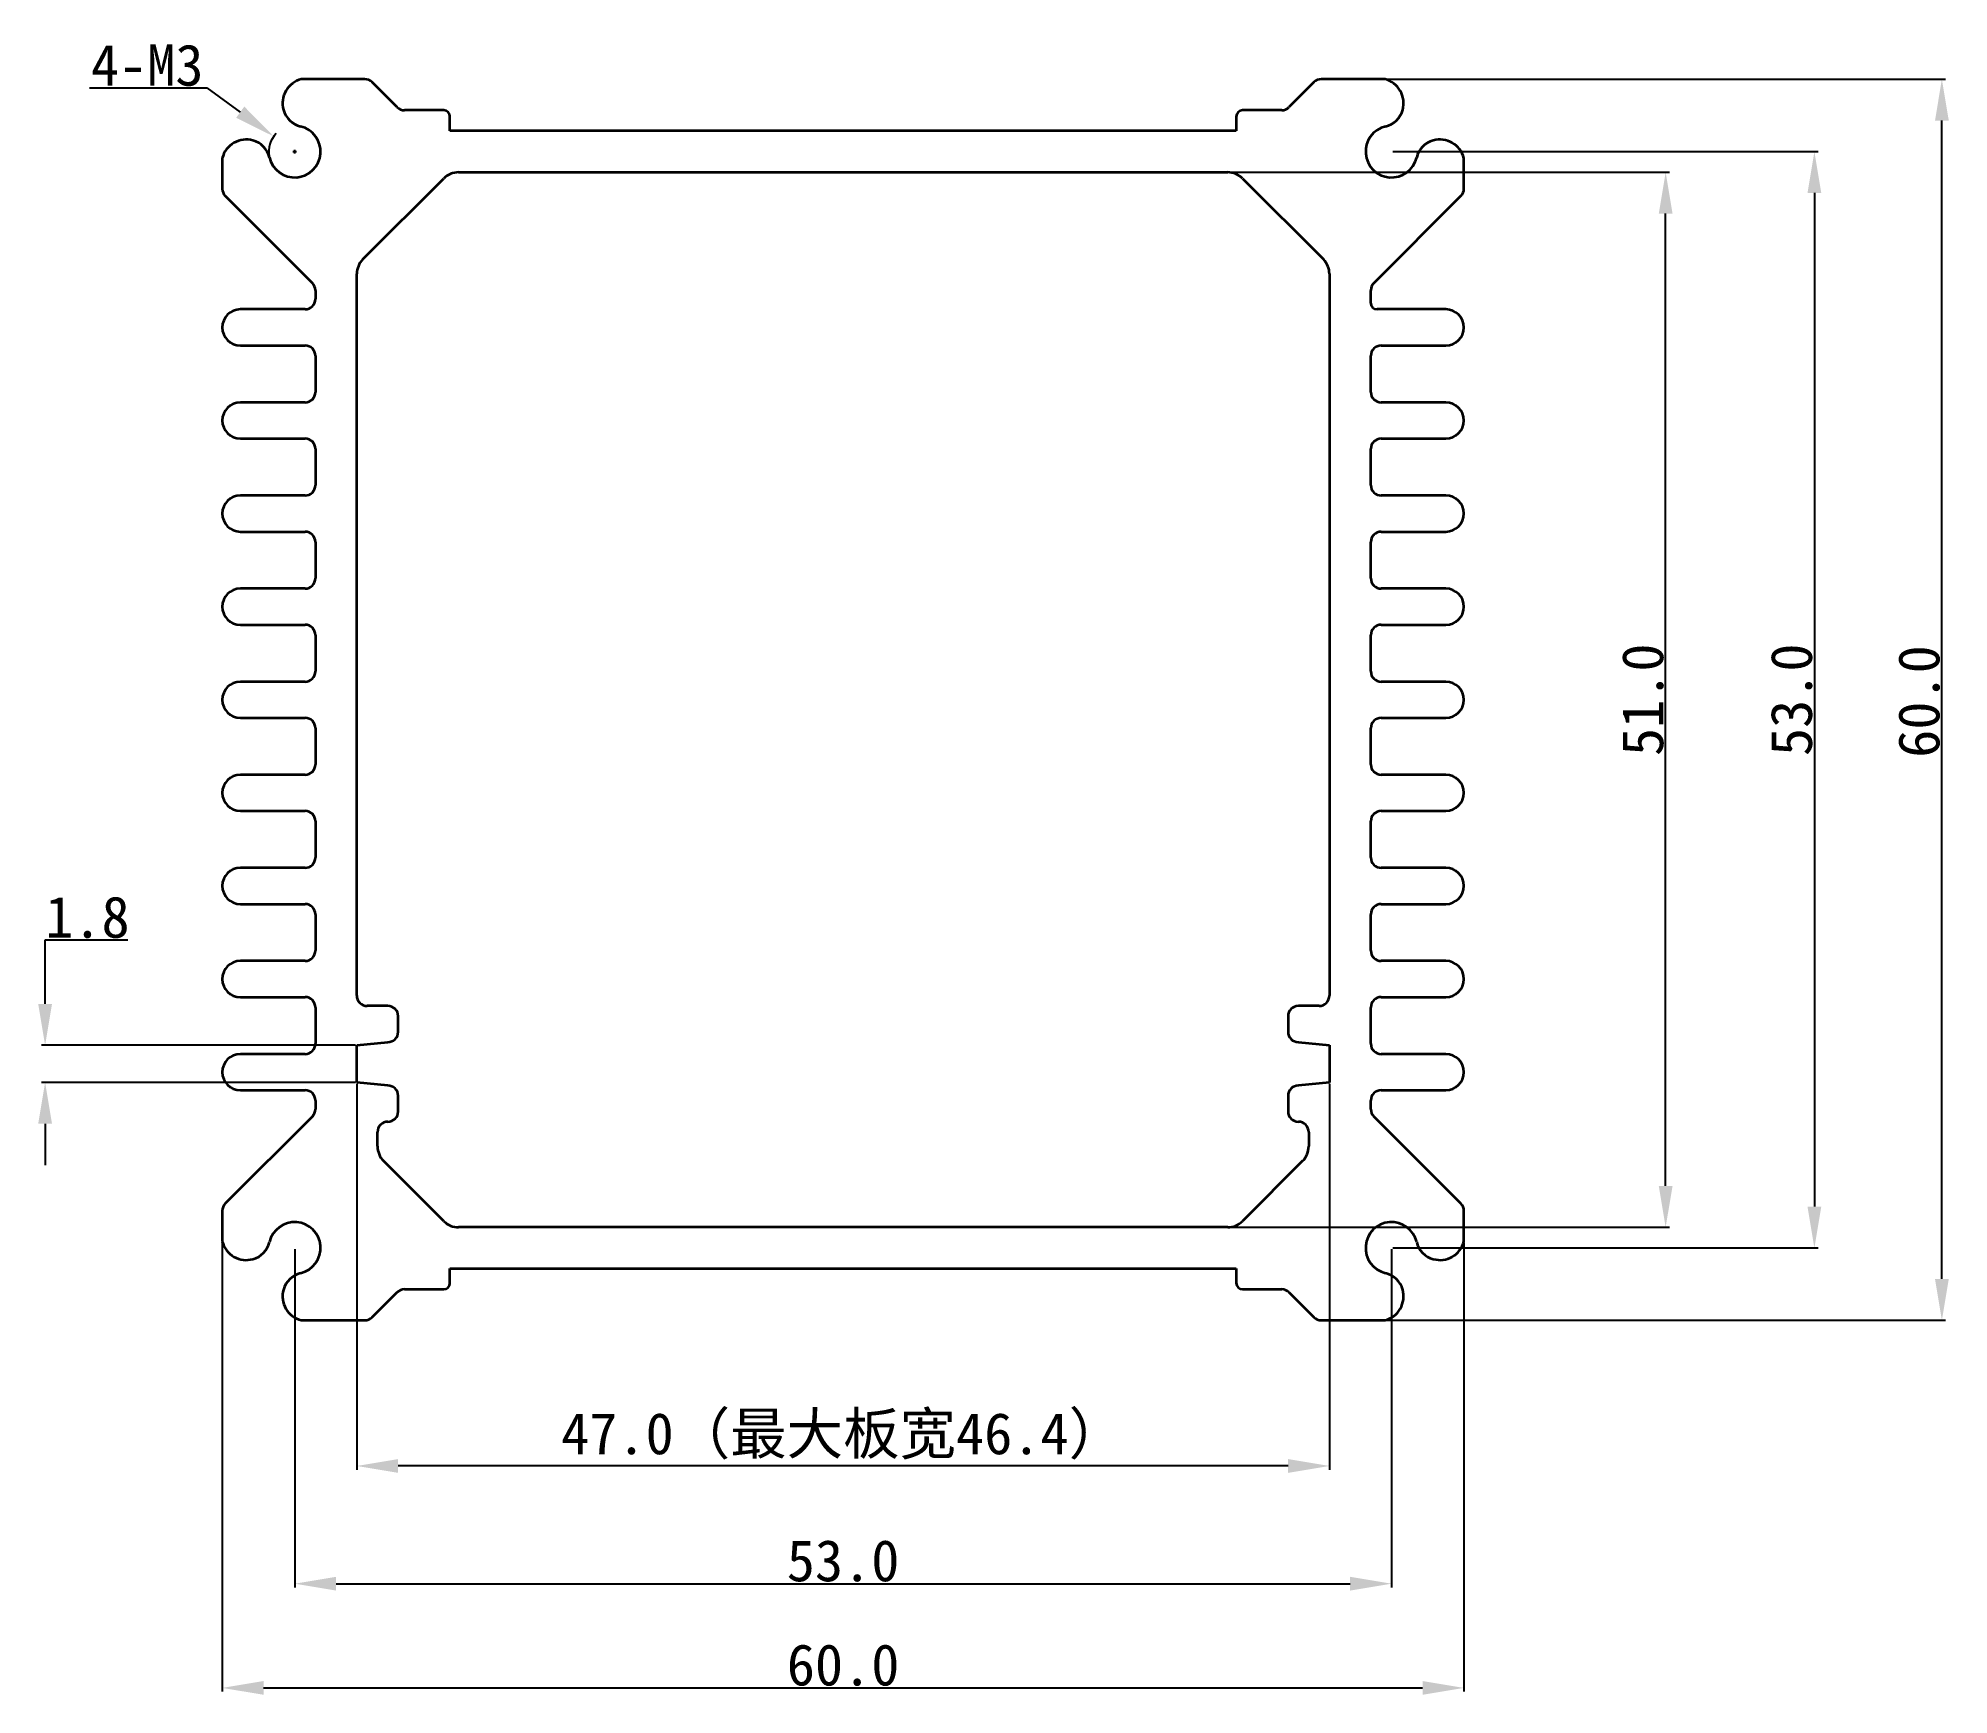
# Model space of a CAD drawing. Header units: inches. Extents: x -8.9 to 83.4, y -18.1 to 62.
import ezdxf

# ---------------------------------------------------------------- set-up
doc = ezdxf.new("R2010")
doc.units = ezdxf.units.IN
doc.header["$MEASUREMENT"] = 0
doc.layers.add('Hatch (ISO)', color=30, linetype='Continuous', lineweight=18)
doc.layers.add('Visible (ISO)', color=7, linetype='Continuous', lineweight=35)
doc.styles.get("Standard").update_dxf_attribs({"font": 'simhei.ttf'})
doc.dimstyles.get("Standard").update_dxf_attribs({"dimtxt": 2, "dimasz": 2, "dimexe": 0.18, "dimexo": 0.0625, "dimgap": 0.09, "dimtad": 1, "dimtoh": 1, "dimdec": 1, "dimzin": 0, "dimdsep": 46, "dimtxsty": 'Standard', "dimcen": 0.09, "dimadec": 0, "dimazin": 0, "dimtfac": 1, "dimtdec": 1, "dimtofl": 0, "dimtmove": 0, "dimatfit": 3, "dimfxl": 1, "dimtolj": 1, "dimtzin": 0, "dimarcsym": 0})

# ---------------------------------------------------------------- blocks, each defined once
blk = doc.blocks.new('*D1')
at = {"color": 0, "lineweight": -2}
for p, q in [((0, 3.75), (0, -17.95)), ((60, 3.75), (60, -17.95)), ((2, -17.77), (58, -17.77))]:
    blk.add_line(p, q, dxfattribs=at)
at = {"color": 0}
for points in [[(2, -17.437), (2, -18.103), (0, -17.77)], [(58, -17.437), (58, -18.103), (60, -17.77)]]:
    blk.add_solid(points, dxfattribs=at)
at = {"layer": 'Defpoints', "color": 0}
for p in [(0, 3.813), (60, 3.813), (60, -17.77)]:
    blk.add_point(p, dxfattribs=at)
at = {"color": 0, "insert": (30, -16.669), "char_height": 2, "attachment_point": 5}
blk.add_mtext('\\A1;60.0', dxfattribs=at)
blk = doc.blocks.new('*D2')
at = {"color": 0, "lineweight": -2}
for p, q in [((56.25, 60), (83.275, 60)), ((83.095, 2), (83.095, 58)), ((56.25, 0), (83.275, 0))]:
    blk.add_line(p, q, dxfattribs=at)
at = {"color": 0}
for points in [[(82.762, 58), (83.429, 58), (83.095, 60)], [(82.762, 2), (83.429, 2), (83.095, 0)]]:
    blk.add_solid(points, dxfattribs=at)
at = {"layer": 'Defpoints', "color": 0}
for p in [(56.187, 60), (83.095, 60), (56.187, 0)]:
    blk.add_point(p, dxfattribs=at)
at = {"color": 0, "insert": (81.994, 29.916), "char_height": 2, "attachment_point": 5, "rotation": 90}
blk.add_mtext('\\A1;60.0', dxfattribs=at)
blk = doc.blocks.new('*D3')
at = {"layer": 'Defpoints', "color": 0}
for p in [(6.5, 11.5), (53.5, 11.5), (6.5, -7.041)]:
    blk.add_point(p, dxfattribs=at)
at = {"layer": 'Hatch (ISO)', "color": 0, "lineweight": -2}
for p, q in [((6.5, 11.438), (6.5, -7.221)), ((53.5, 11.438), (53.5, -7.221)), ((51.5, -7.041), (8.5, -7.041))]:
    blk.add_line(p, q, dxfattribs=at)
at = {"layer": 'Hatch (ISO)', "color": 0}
for points in [[(8.5, -6.708), (8.5, -7.374), (6.5, -7.041)], [(51.5, -6.708), (51.5, -7.374), (53.5, -7.041)]]:
    blk.add_solid(points, dxfattribs=at)
at = {"layer": 'Hatch (ISO)', "color": 0, "insert": (30, -5.603), "char_height": 2, "attachment_point": 5}
blk.add_mtext('\\A1;47.0（最大板宽46.4）', dxfattribs=at)
blk = doc.blocks.new('*D4')
at = {"color": 0, "lineweight": -2}
for p, q in [((-8.56, 15.3), (-8.56, 18.39)), ((-8.56, 18.39), (-4.56, 18.39)), ((6.438, 13.3), (-8.74, 13.3)), ((6.438, 11.5), (-8.74, 11.5)), ((-8.56, 9.5), (-8.56, 7.5))]:
    blk.add_line(p, q, dxfattribs=at)
at = {"color": 0}
for points in [[(-8.893, 15.3), (-8.227, 15.3), (-8.56, 13.3)], [(-8.893, 9.5), (-8.227, 9.5), (-8.56, 11.5)]]:
    blk.add_solid(points, dxfattribs=at)
at = {"layer": 'Defpoints', "color": 0}
for p in [(-8.56, 13.3), (6.5, 13.3), (6.5, 11.5)]:
    blk.add_point(p, dxfattribs=at)
at = {"color": 0, "insert": (-6.515, 19.48), "char_height": 2, "attachment_point": 5}
blk.add_mtext('\\A1;1.8', dxfattribs=at)
blk = doc.blocks.new('*D7')
at = {"color": 0, "lineweight": -2}
for p, q in [((56.562, 56.5), (77.115, 56.5)), ((76.935, 54.5), (76.935, 5.5)), ((56.562, 3.5), (77.115, 3.5))]:
    blk.add_line(p, q, dxfattribs=at)
at = {"color": 0}
for points in [[(76.602, 54.5), (77.268, 54.5), (76.935, 56.5)], [(76.602, 5.5), (77.268, 5.5), (76.935, 3.5)]]:
    blk.add_solid(points, dxfattribs=at)
at = {"layer": 'Defpoints', "color": 0}
for p in [(56.5, 56.5), (56.5, 3.5), (76.935, 3.5)]:
    blk.add_point(p, dxfattribs=at)
at = {"color": 0, "insert": (75.834, 30), "char_height": 2, "attachment_point": 5, "rotation": 90}
blk.add_mtext('\\A1;53.0', dxfattribs=at)
blk = doc.blocks.new('*D8')
at = {"color": 0, "lineweight": -2}
for p, q in [((3.5, 3.437), (3.5, -12.912)), ((56.5, 3.437), (56.5, -12.912)), ((5.5, -12.732), (54.5, -12.732))]:
    blk.add_line(p, q, dxfattribs=at)
at = {"color": 0}
for points in [[(5.5, -12.399), (5.5, -13.065), (3.5, -12.732)], [(54.5, -12.399), (54.5, -13.065), (56.5, -12.732)]]:
    blk.add_solid(points, dxfattribs=at)
at = {"layer": 'Defpoints', "color": 0}
for p in [(3.5, 3.5), (56.5, 3.5), (56.5, -12.732)]:
    blk.add_point(p, dxfattribs=at)
at = {"color": 0, "insert": (30, -11.631), "char_height": 2, "attachment_point": 5}
blk.add_mtext('\\A1;53.0', dxfattribs=at)
blk = doc.blocks.new('*D9')
at = {"color": 0, "lineweight": -2}
for p, q in [((-6.414, 59.58), (-0.751, 59.58)), ((-0.751, 59.58), (0.868, 58.407)), ((3.41, 56.5), (3.59, 56.5)), ((3.5, 56.41), (3.5, 56.59))]:
    blk.add_line(p, q, dxfattribs=at)
blk.add_arc((3.5, 56.5), 1.25, 135.8245, 190.40892, dxfattribs=at)
at = {"color": 0}
blk.add_solid([(1.064, 58.677), (0.673, 58.137), (2.488, 57.233)], dxfattribs=at)
at = {"layer": 'Defpoints', "color": 0}
for p in [(2.488, 57.233), (3.5, 56.5)]:
    blk.add_point(p, dxfattribs=at)
at = {"color": 0, "insert": (-3.628, 60.67), "char_height": 2, "attachment_point": 5}
blk.add_mtext('\\A1;4-M3', dxfattribs=at)

msp = doc.modelspace()

# ---------------------------------------------------------------- linework, layer by layer
for p, q in [((18.663, 55.5), (69.927, 55.5)), ((69.747, 6.5), (69.747, 53.5)), ((18.663, 4.5), (69.927, 4.5))]:
    msp.add_line(p, q)
for points in [[(69.414, 53.5), (70.081, 53.5), (69.747, 55.5)], [(69.414, 6.5), (70.081, 6.5), (69.747, 4.5)]]:
    msp.add_solid(points)
at = {"layer": 'Visible (ISO)'}
for p, q in [((6.893, 60), (3.813, 60)), ((8.454, 58.646), (7.246, 59.854)), ((52.754, 59.854), (51.546, 58.646)), ((56.187, 60), (53.107, 60)), ((10.7, 58.5), (8.807, 58.5)), ((11, 57.5), (11, 58.2)), ((49, 58.2), (49, 57.5)), ((51.193, 58.5), (49.3, 58.5)), ((49, 57.5), (11, 57.5)), ((0, 56.187), (0, 54.707)), ((11.414, 55.5), (48.586, 55.5)), ((60, 54.707), (60, 56.187)), ((6.793, 51.293), (10.707, 55.207)), ((49.293, 55.207), (53.207, 51.293)), ((0.146, 54.354), (4.354, 50.146)), ((55.646, 50.146), (59.854, 54.354)), ((6.5, 15.7), (6.5, 50.586)), ((53.5, 50.586), (53.5, 15.7)), ((4.5, 49.793), (4.5, 49.375)), ((55.5, 49.175), (55.5, 49.793)), ((4, 48.875), (0.875, 48.875)), ((59.125, 48.875), (55.8, 48.875)), ((0.875, 47.125), (4, 47.125)), ((56, 47.125), (59.125, 47.125)), ((4.5, 46.625), (4.5, 44.875)), ((55.5, 44.875), (55.5, 46.625)), ((4, 44.375), (0.875, 44.375)), ((59.125, 44.375), (56, 44.375)), ((0.875, 42.625), (4, 42.625)), ((56, 42.625), (59.125, 42.625)), ((4.5, 42.125), (4.5, 40.375)), ((55.5, 40.375), (55.5, 42.125)), ((4, 39.875), (0.875, 39.875)), ((59.125, 39.875), (56, 39.875)), ((0.875, 38.125), (4, 38.125)), ((56, 38.125), (59.125, 38.125)), ((4.5, 37.625), (4.5, 35.875)), ((55.5, 35.875), (55.5, 37.625)), ((4, 35.375), (0.875, 35.375)), ((59.125, 35.375), (56, 35.375)), ((0.875, 33.625), (4, 33.625)), ((56, 33.625), (59.125, 33.625)), ((4.5, 33.125), (4.5, 31.375)), ((55.5, 31.375), (55.5, 33.125)), ((4, 30.875), (0.875, 30.875)), ((59.125, 30.875), (56, 30.875)), ((0.875, 29.125), (4, 29.125)), ((4.5, 28.625), (4.5, 26.875)), ((55.5, 26.875), (55.5, 28.625)), ((56, 29.125), (59.125, 29.125)), ((4, 26.375), (0.875, 26.375)), ((59.125, 26.375), (56, 26.375)), ((0.875, 24.625), (4, 24.625)), ((4.5, 24.125), (4.5, 22.375)), ((55.5, 22.375), (55.5, 24.125)), ((56, 24.625), (59.125, 24.625)), ((4, 21.875), (0.875, 21.875)), ((59.125, 21.875), (56, 21.875)), ((0.875, 20.125), (4, 20.125)), ((4.5, 19.625), (4.5, 17.875)), ((55.5, 17.875), (55.5, 19.625)), ((56, 20.125), (59.125, 20.125)), ((4, 17.375), (0.875, 17.375)), ((59.125, 17.375), (56, 17.375)), ((0.875, 15.625), (4, 15.625)), ((4.5, 15.125), (4.5, 13.375)), ((8, 15.2), (7, 15.2)), ((53, 15.2), (52, 15.2)), ((55.5, 13.375), (55.5, 15.125)), ((56, 15.625), (59.125, 15.625)), ((8.5, 13.95), (8.5, 14.7)), ((51.5, 14.7), (51.5, 13.95)), ((6.5, 13.3), (8, 13.45)), ((6.5, 11.5), (6.5, 13.3)), ((52, 13.45), (53.5, 13.3)), ((53.5, 13.3), (53.5, 11.5)), ((4, 12.875), (0.875, 12.875)), ((59.125, 12.875), (56, 12.875)), ((0.875, 11.125), (4, 11.125)), ((8, 11.35), (6.5, 11.5)), ((53.5, 11.5), (52, 11.35)), ((56, 11.125), (59.125, 11.125)), ((4.5, 10.625), (4.5, 10.207)), ((8.5, 10.1), (8.5, 10.85)), ((51.5, 10.85), (51.5, 10.1)), ((55.5, 10.207), (55.5, 10.625)), ((4.354, 9.854), (0.146, 5.646)), ((59.854, 5.646), (55.646, 9.854)), ((7.5, 8.414), (7.5, 9.1)), ((52.5, 9.1), (52.5, 8.414)), ((10.707, 4.793), (7.793, 7.707)), ((52.207, 7.707), (49.293, 4.793)), ((0, 5.293), (0, 3.813)), ((60, 3.813), (60, 5.293)), ((48.586, 4.5), (11.414, 4.5)), ((11, 1.8), (11, 2.5)), ((11, 2.5), (49, 2.5)), ((49, 2.5), (49, 1.8)), ((7.246, 0.146), (8.454, 1.354)), ((8.807, 1.5), (10.7, 1.5)), ((49.3, 1.5), (51.193, 1.5)), ((51.546, 1.354), (52.754, 0.146)), ((3.813, 0), (6.893, 0)), ((53.107, 0), (56.187, 0))]:
    msp.add_line(p, q, dxfattribs=at)
for centre, radius, start, end in [((4.114, 58.84), 1.198, 104.53096, 195.46904), ((6.893, 59.5), 0.5, 45, 90), ((53.107, 59.5), 0.5, 90, 135), ((55.886, 58.84), 1.198, 344.53096, 75.46904), ((4.045, 58.812), 1.125, 195, 256.72629), ((8.807, 59), 0.5, 225, 270), ((10.7, 58.2), 0.3, 0, 90), ((49.3, 58.2), 0.3, 90, 180), ((51.193, 59), 0.5, 270, 315), ((55.955, 58.812), 1.125, 283.27371, 345), ((3.5, 56.5), 1.25, 193.27371, 76.72629), ((56.5, 56.5), 1.25, 103.27371, 346.72629), ((1.16, 55.886), 1.198, 74.53096, 165.46904), ((1.188, 55.955), 1.125, 13.27371, 75), ((58.812, 55.955), 1.125, 105, 166.72629), ((58.84, 55.886), 1.198, 14.53096, 105.46904), ((11.414, 54.5), 1, 90, 135), ((48.586, 54.5), 1, 45, 90), ((0.5, 54.707), 0.5, 180, 225), ((59.5, 54.707), 0.5, 315, 0), ((7.5, 50.586), 1, 135, 180), ((52.5, 50.586), 1, 0, 45), ((4, 49.793), 0.5, 360, 45), ((56, 49.793), 0.5, 135, 180), ((4, 49.375), 0.5, 270, 360), ((55.8, 49.175), 0.3, 180, 270), ((0.875, 48), 0.875, 90, 270), ((59.125, 48), 0.875, 270, 90), ((4, 46.625), 0.5, 360, 90), ((56, 46.625), 0.5, 90, 180), ((0.875, 43.5), 0.875, 90, 270), ((4, 44.875), 0.5, 270, 0), ((56, 44.875), 0.5, 180, 270), ((59.125, 43.5), 0.875, 270, 90), ((4, 42.125), 0.5, 360, 90), ((56, 42.125), 0.5, 90, 180), ((0.875, 39), 0.875, 90, 270), ((4, 40.375), 0.5, 270, 0), ((56, 40.375), 0.5, 180, 270), ((59.125, 39), 0.875, 270, 90), ((4, 37.625), 0.5, 0, 90), ((56, 37.625), 0.5, 90, 180), ((0.875, 34.5), 0.875, 90, 270), ((4, 35.875), 0.5, 270, 0), ((56, 35.875), 0.5, 180, 270), ((59.125, 34.5), 0.875, 270, 90), ((4, 33.125), 0.5, 0, 90), ((56, 33.125), 0.5, 90, 180), ((0.875, 30), 0.875, 90, 270), ((4, 31.375), 0.5, 270, 0), ((56, 31.375), 0.5, 180, 270), ((59.125, 30), 0.875, 270, 90), ((4, 28.625), 0.5, 0, 90), ((56, 28.625), 0.5, 90, 180), ((4, 26.875), 0.5, 270, 0), ((56, 26.875), 0.5, 180, 270), ((0.875, 25.5), 0.875, 90, 270), ((59.125, 25.5), 0.875, 270, 90), ((4, 24.125), 0.5, 0, 90), ((56, 24.125), 0.5, 90, 180), ((4, 22.375), 0.5, 270, 0), ((56, 22.375), 0.5, 180, 270), ((0.875, 21), 0.875, 90, 270), ((59.125, 21), 0.875, 270, 90), ((4, 19.625), 0.5, 0, 90), ((56, 19.625), 0.5, 90, 180), ((4, 17.875), 0.5, 270, 0), ((56, 17.875), 0.5, 180, 270), ((0.875, 16.5), 0.875, 90, 270), ((59.125, 16.5), 0.875, 270, 90), ((7, 15.7), 0.5, 180, 270), ((53, 15.7), 0.5, 270, 0), ((4, 15.125), 0.5, 0, 90), ((8, 14.7), 0.5, 0, 90), ((52, 14.7), 0.5, 90, 180), ((56, 15.125), 0.5, 90, 180), ((8, 13.95), 0.5, 270, 360), ((52, 13.95), 0.5, 180, 270), ((4, 13.375), 0.5, 270, 360), ((56, 13.375), 0.5, 180, 270), ((0.875, 12), 0.875, 90, 270), ((59.125, 12), 0.875, 270, 90), ((4, 10.625), 0.5, 0, 90), ((8, 10.85), 0.5, 0, 90), ((52, 10.85), 0.5, 90, 180), ((56, 10.625), 0.5, 90, 180), ((4, 10.207), 0.5, 315, 0), ((56, 10.207), 0.5, 180, 225), ((8, 9.1), 0.5, 90, 180), ((8, 10.1), 0.5, 270, 0), ((52, 10.1), 0.5, 180, 270), ((52, 9.1), 0.5, 0, 90), ((8.5, 8.414), 1, 180, 225), ((51.5, 8.414), 1, 315, 0), ((0.5, 5.293), 0.5, 135, 180), ((59.5, 5.293), 0.5, 0, 45), ((3.5, 3.5), 1.25, 283.27371, 166.72629), ((11.414, 5.5), 1, 225, 270), ((48.586, 5.5), 1, 270, 315), ((56.5, 3.5), 1.25, 13.27371, 256.72629), ((1.16, 4.114), 1.198, 194.53096, 285.46904), ((1.188, 4.045), 1.125, 285, 346.72629), ((58.812, 4.045), 1.125, 193.27371, 255), ((58.84, 4.114), 1.198, 254.53096, 345.46904), ((4.045, 1.188), 1.125, 103.27371, 165), ((55.955, 1.188), 1.125, 15, 76.72629), ((4.114, 1.16), 1.198, 164.53096, 255.46904), ((8.807, 1), 0.5, 90, 135), ((10.7, 1.8), 0.3, 270, 360), ((49.3, 1.8), 0.3, 180, 270), ((51.193, 1), 0.5, 45, 90), ((55.886, 1.16), 1.198, 284.53096, 15.46904), ((6.893, 0.5), 0.5, 270, 315), ((53.107, 0.5), 0.5, 225, 270)]:
    msp.add_arc(centre, radius, start, end, dxfattribs=at)

# ---------------------------------------------------------------- texts
at = {"insert": (68.646, 30), "char_height": 2, "attachment_point": 5, "rotation": 90}
msp.add_mtext('\\A1;51.0', dxfattribs=at)

# ---------------------------------------------------------------- dimensions: what is measured, and where the dimension line sits
dim = msp.add_radius_dim(center=(3.5, 56.5), mpoint=(2.488, 57.233), text='4-M3', dimstyle='Standard')
dim.commit()
dim.dimension.update_dxf_attribs({"geometry": '*D9', "text_midpoint": (-3.628, 60.67)})
for base, p1, p2, picture, middle in [((83.095, 60), (56.187, 0), (56.187, 60), '*D2', (83.095, 29.916)), ((-8.56, 13.3), (6.5, 11.5), (6.5, 13.3), '*D4', (-6.515, 18.39))]:
    dim = msp.add_linear_dim(base=base, p1=p1, p2=p2, angle=90, dimstyle='Standard')
    dim.commit()
    dim.dimension.update_dxf_attribs({"geometry": picture, "text_midpoint": middle, "dimtype": 160})
dim = msp.add_linear_dim(base=(76.935, 3.5), p1=(56.5, 56.5), p2=(56.5, 3.5), angle=90, dimstyle='Standard')
dim.commit()
dim.dimension.update_dxf_attribs({"geometry": '*D7', "text_midpoint": (75.834, 30)})
dim = msp.add_linear_dim(base=(60, -17.77), p1=(0, 3.813), p2=(60, 3.813), dimstyle='Standard')
dim.commit()
dim.dimension.update_dxf_attribs({"geometry": '*D1', "text_midpoint": (30, -17.77), "dimtype": 160})
dim = msp.add_linear_dim(base=(56.5, -12.732), p1=(3.5, 3.5), p2=(56.5, 3.5), dimstyle='Standard')
dim.commit()
dim.dimension.update_dxf_attribs({"geometry": '*D8', "text_midpoint": (30, -11.631)})
at = {"layer": 'Hatch (ISO)'}
dim = msp.add_linear_dim(base=(6.5, -7.041), p1=(53.5, 11.5), p2=(6.5, 11.5), text='<>（最大板宽46.4）', dimstyle='Standard', dxfattribs=at)
dim.commit()
dim.dimension.update_dxf_attribs({"geometry": '*D3', "text_midpoint": (30, -7.041), "dimtype": 160})

doc.saveas('drawing.dxf')
